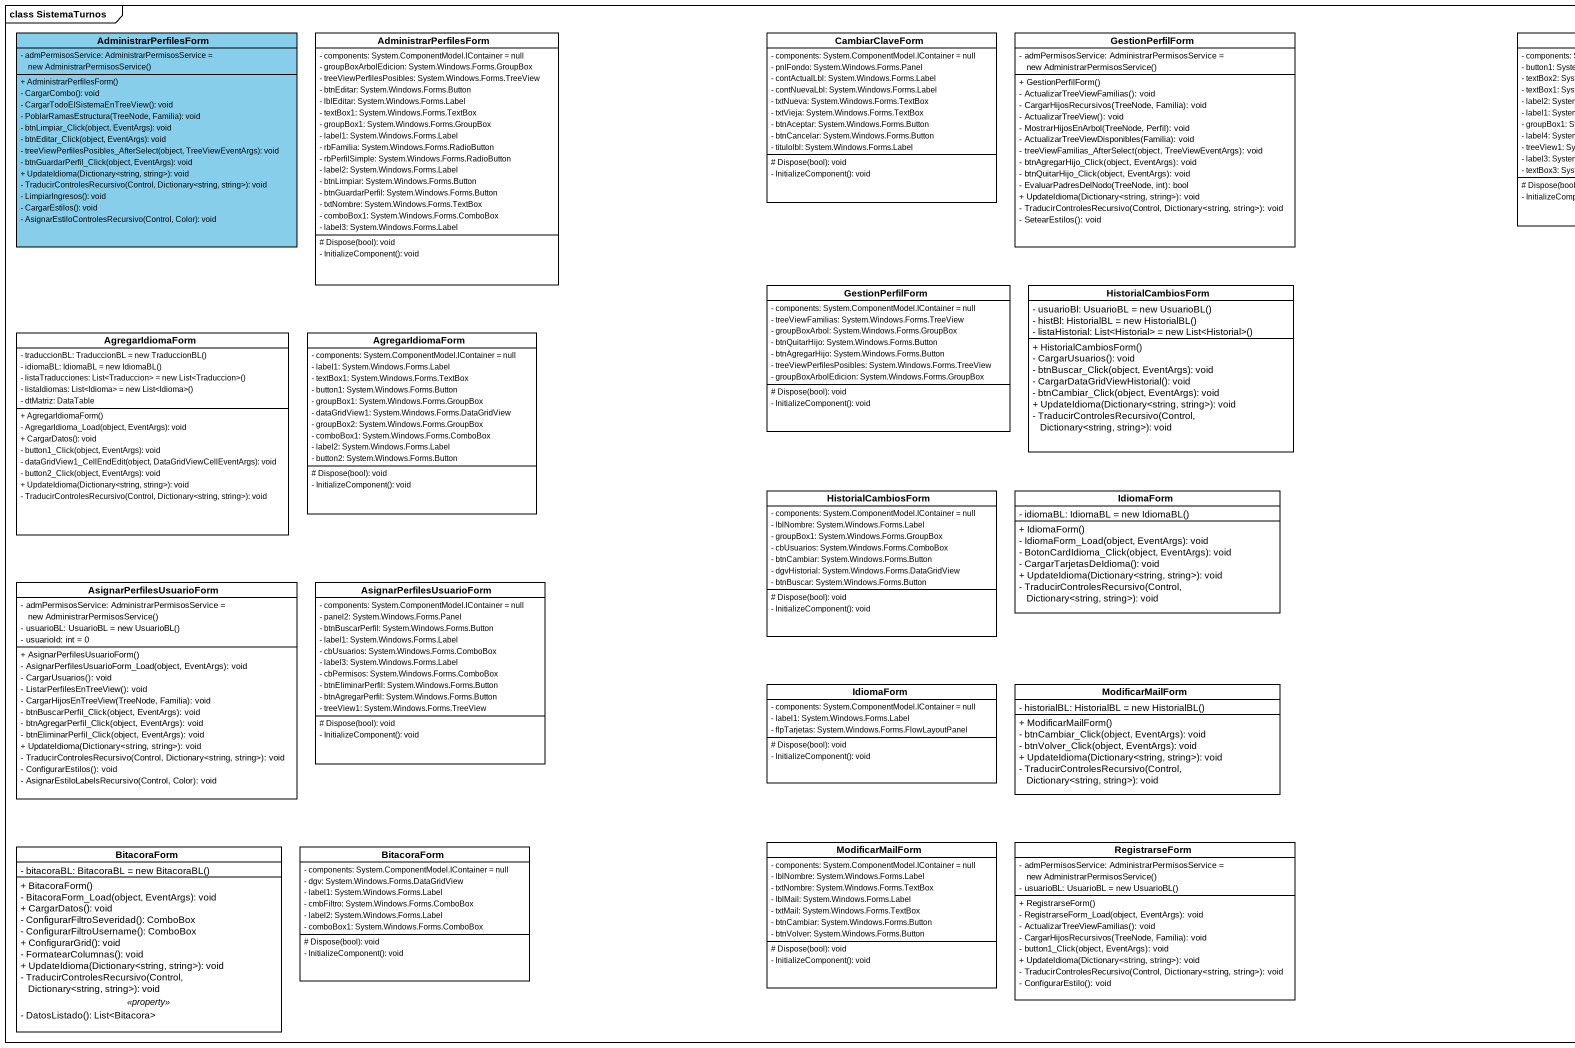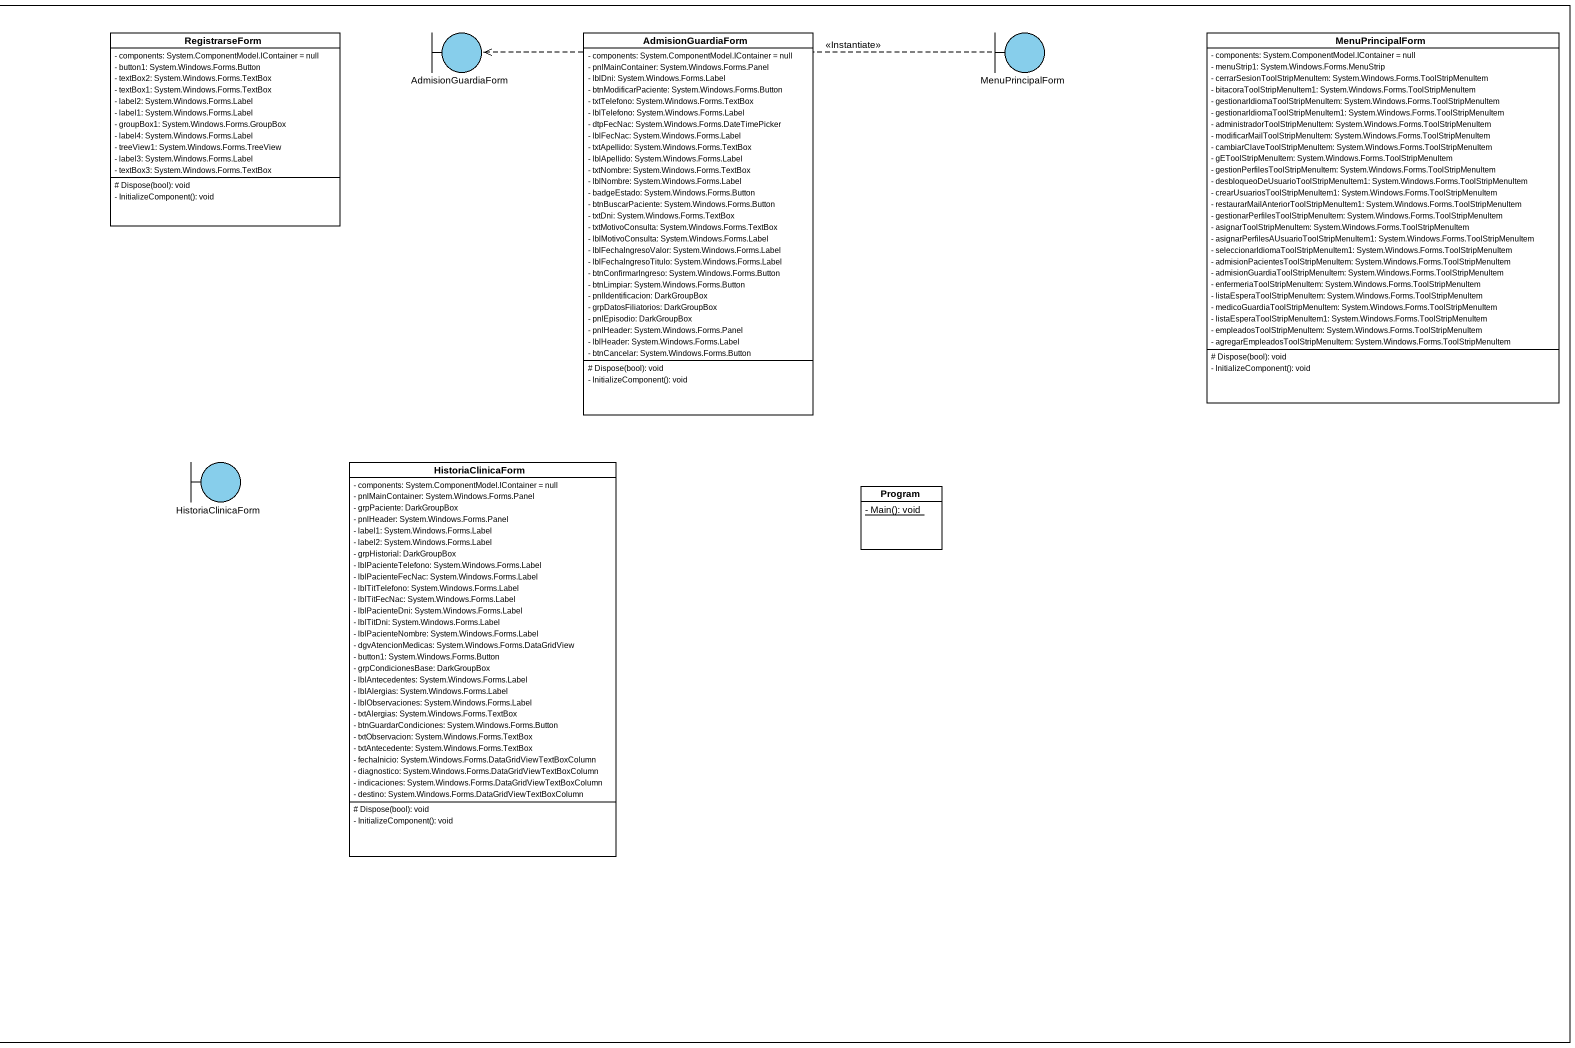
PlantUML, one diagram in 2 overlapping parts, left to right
@startuml
mainframe class SistemaTurnos
allowmixing
hide circle
hide empty members
skinparam classAttributeIconSize 0
class AdministrarPerfilesForm #87CEEB {
  {field} - admPermisosService: AdministrarPermisosService = new AdministrarPermisosService()
  + AdministrarPerfilesForm()
  - CargarCombo(): void
  - CargarTodoElSistemaEnTreeView(): void
  - PoblarRamasEstructura(TreeNode, Familia): void
  - btnLimpiar_Click(object, EventArgs): void
  - btnEditar_Click(object, EventArgs): void
  - treeViewPerfilesPosibles_AfterSelect(object, TreeViewEventArgs): void
  - btnGuardarPerfil_Click(object, EventArgs): void
  + UpdateIdioma(Dictionary<string, string>): void
  - TraducirControlesRecursivo(Control, Dictionary<string, string>): void
  - LimpiarIngresos(): void
  - CargarEstilos(): void
  - AsignarEstiloControlesRecursivo(Control, Color): void
}
class "AdministrarPerfilesForm" as AdministrarPerfilesForm_2 {
  - components: System.ComponentModel.IContainer = null
  - groupBoxArbolEdicion: System.Windows.Forms.GroupBox
  - treeViewPerfilesPosibles: System.Windows.Forms.TreeView
  - btnEditar: System.Windows.Forms.Button
  - lblEditar: System.Windows.Forms.Label
  - textBox1: System.Windows.Forms.TextBox
  - groupBox1: System.Windows.Forms.GroupBox
  - label1: System.Windows.Forms.Label
  - rbFamilia: System.Windows.Forms.RadioButton
  - rbPerfilSimple: System.Windows.Forms.RadioButton
  - label2: System.Windows.Forms.Label
  - btnLimpiar: System.Windows.Forms.Button
  - btnGuardarPerfil: System.Windows.Forms.Button
  - txtNombre: System.Windows.Forms.TextBox
  - comboBox1: System.Windows.Forms.ComboBox
  - label3: System.Windows.Forms.Label
  # Dispose(bool): void
  - InitializeComponent(): void
}
class CambiarClaveForm {
  - components: System.ComponentModel.IContainer = null
  - pnlFondo: System.Windows.Forms.Panel
  - contActualLbl: System.Windows.Forms.Label
  - contNuevaLbl: System.Windows.Forms.Label
  - txtNueva: System.Windows.Forms.TextBox
  - txtVieja: System.Windows.Forms.TextBox
  - btnAceptar: System.Windows.Forms.Button
  - btnCancelar: System.Windows.Forms.Button
  - titulolbl: System.Windows.Forms.Label
  # Dispose(bool): void
  - InitializeComponent(): void
}
class GestionPerfilForm {
  {field} - admPermisosService: AdministrarPermisosService = new AdministrarPermisosService()
  + GestionPerfilForm()
  - ActualizarTreeViewFamilias(): void
  - CargarHijosRecursivos(TreeNode, Familia): void
  - ActualizarTreeView(): void
  - MostrarHijosEnArbol(TreeNode, Perfil): void
  - ActualizarTreeViewDisponibles(Familia): void
  - treeViewFamilias_AfterSelect(object, TreeViewEventArgs): void
  - btnAgregarHijo_Click(object, EventArgs): void
  - btnQuitarHijo_Click(object, EventArgs): void
  - EvaluarPadresDelNodo(TreeNode, int): bool
  + UpdateIdioma(Dictionary<string, string>): void
  - TraducirControlesRecursivo(Control, Dictionary<string, string>): void
  - SetearEstilos(): void
}
class RegistrarseForm {
  - components: System.ComponentModel.IContainer = null
  - button1: System.Windows.Forms.Button
  - textBox2: System.Windows.Forms.TextBox
  - textBox1: System.Windows.Forms.TextBox
  - label2: System.Windows.Forms.Label
  - label1: System.Windows.Forms.Label
  - groupBox1: System.Windows.Forms.GroupBox
  - label4: System.Windows.Forms.Label
  - treeView1: System.Windows.Forms.TreeView
  - label3: System.Windows.Forms.Label
  - textBox3: System.Windows.Forms.TextBox
  # Dispose(bool): void
  - InitializeComponent(): void
}
boundary AdmisionGuardiaForm #87CEEB
class "AdmisionGuardiaForm" as AdmisionGuardiaForm_2 {
  - components: System.ComponentModel.IContainer = null
  - pnlMainContainer: System.Windows.Forms.Panel
  - lblDni: System.Windows.Forms.Label
  - btnModificarPaciente: System.Windows.Forms.Button
  - txtTelefono: System.Windows.Forms.TextBox
  - lblTelefono: System.Windows.Forms.Label
  - dtpFecNac: System.Windows.Forms.DateTimePicker
  - lblFecNac: System.Windows.Forms.Label
  - txtApellido: System.Windows.Forms.TextBox
  - lblApellido: System.Windows.Forms.Label
  - txtNombre: System.Windows.Forms.TextBox
  - lblNombre: System.Windows.Forms.Label
  - badgeEstado: System.Windows.Forms.Button
  - btnBuscarPaciente: System.Windows.Forms.Button
  - txtDni: System.Windows.Forms.TextBox
  - txtMotivoConsulta: System.Windows.Forms.TextBox
  - lblMotivoConsulta: System.Windows.Forms.Label
  - lblFechaIngresoValor: System.Windows.Forms.Label
  - lblFechaIngresoTitulo: System.Windows.Forms.Label
  - btnConfirmarIngreso: System.Windows.Forms.Button
  - btnLimpiar: System.Windows.Forms.Button
  - pnlIdentificacion: DarkGroupBox
  - grpDatosFiliatorios: DarkGroupBox
  - pnlEpisodio: DarkGroupBox
  - pnlHeader: System.Windows.Forms.Panel
  - lblHeader: System.Windows.Forms.Label
  - btnCancelar: System.Windows.Forms.Button
  # Dispose(bool): void
  - InitializeComponent(): void
}
boundary MenuPrincipalForm #87CEEB
class "MenuPrincipalForm" as MenuPrincipalForm_2 {
  - components: System.ComponentModel.IContainer = null
  - menuStrip1: System.Windows.Forms.MenuStrip
  - cerrarSesionToolStripMenuItem: System.Windows.Forms.ToolStripMenuItem
  - bitacoraToolStripMenuItem1: System.Windows.Forms.ToolStripMenuItem
  - gestionarIdiomaToolStripMenuItem: System.Windows.Forms.ToolStripMenuItem
  - gestionarIdiomaToolStripMenuItem1: System.Windows.Forms.ToolStripMenuItem
  - administradorToolStripMenuItem: System.Windows.Forms.ToolStripMenuItem
  - modificarMailToolStripMenuItem: System.Windows.Forms.ToolStripMenuItem
  - cambiarClaveToolStripMenuItem: System.Windows.Forms.ToolStripMenuItem
  - gEToolStripMenuItem: System.Windows.Forms.ToolStripMenuItem
  - gestionPerfilesToolStripMenuItem: System.Windows.Forms.ToolStripMenuItem
  - desbloqueoDeUsuarioToolStripMenuItem1: System.Windows.Forms.ToolStripMenuItem
  - crearUsuariosToolStripMenuItem1: System.Windows.Forms.ToolStripMenuItem
  - restaurarMailAnteriorToolStripMenuItem1: System.Windows.Forms.ToolStripMenuItem
  - gestionarPerfilesToolStripMenuItem: System.Windows.Forms.ToolStripMenuItem
  - asignarToolStripMenuItem: System.Windows.Forms.ToolStripMenuItem
  - asignarPerfilesAUsuarioToolStripMenuItem1: System.Windows.Forms.ToolStripMenuItem
  - seleccionarIdiomaToolStripMenuItem1: System.Windows.Forms.ToolStripMenuItem
  - admisionPacientesToolStripMenuItem: System.Windows.Forms.ToolStripMenuItem
  - admisionGuardiaToolStripMenuItem: System.Windows.Forms.ToolStripMenuItem
  - enfermeriaToolStripMenuItem: System.Windows.Forms.ToolStripMenuItem
  - listaEsperaToolStripMenuItem: System.Windows.Forms.ToolStripMenuItem
  - medicoGuardiaToolStripMenuItem: System.Windows.Forms.ToolStripMenuItem
  - listaEsperaToolStripMenuItem1: System.Windows.Forms.ToolStripMenuItem
  - empleadosToolStripMenuItem: System.Windows.Forms.ToolStripMenuItem
  - agregarEmpleadosToolStripMenuItem: System.Windows.Forms.ToolStripMenuItem
  # Dispose(bool): void
  - InitializeComponent(): void
}
class "GestionPerfilForm" as GestionPerfilForm_2 {
  - components: System.ComponentModel.IContainer = null
  - treeViewFamilias: System.Windows.Forms.TreeView
  - groupBoxArbol: System.Windows.Forms.GroupBox
  - btnQuitarHijo: System.Windows.Forms.Button
  - btnAgregarHijo: System.Windows.Forms.Button
  - treeViewPerfilesPosibles: System.Windows.Forms.TreeView
  - groupBoxArbolEdicion: System.Windows.Forms.GroupBox
  # Dispose(bool): void
  - InitializeComponent(): void
}
class HistorialCambiosForm {
  {field} - usuarioBl: UsuarioBL = new UsuarioBL()
  {field} - histBl: HistorialBL = new HistorialBL()
  {field} - listaHistorial: List<Historial> = new List<Historial>()
  + HistorialCambiosForm()
  - CargarUsuarios(): void
  - btnBuscar_Click(object, EventArgs): void
  - CargarDataGridViewHistorial(): void
  - btnCambiar_Click(object, EventArgs): void
  + UpdateIdioma(Dictionary<string, string>): void
  - TraducirControlesRecursivo(Control, Dictionary<string, string>): void
}
class AgregarIdiomaForm {
  {field} - traduccionBL: TraduccionBL = new TraduccionBL()
  {field} - idiomaBL: IdiomaBL = new IdiomaBL()
  {field} - listaTraducciones: List<Traduccion> = new List<Traduccion>()
  {field} - listaIdiomas: List<Idioma> = new List<Idioma>()
  - dtMatriz: DataTable
  + AgregarIdiomaForm()
  - AgregarIdioma_Load(object, EventArgs): void
  + CargarDatos(): void
  - button1_Click(object, EventArgs): void
  - dataGridView1_CellEndEdit(object, DataGridViewCellEventArgs): void
  - button2_Click(object, EventArgs): void
  + UpdateIdioma(Dictionary<string, string>): void
  - TraducirControlesRecursivo(Control, Dictionary<string, string>): void
}
class "AgregarIdiomaForm" as AgregarIdiomaForm_2 {
  - components: System.ComponentModel.IContainer = null
  - label1: System.Windows.Forms.Label
  - textBox1: System.Windows.Forms.TextBox
  - button1: System.Windows.Forms.Button
  - groupBox1: System.Windows.Forms.GroupBox
  - dataGridView1: System.Windows.Forms.DataGridView
  - groupBox2: System.Windows.Forms.GroupBox
  - comboBox1: System.Windows.Forms.ComboBox
  - label2: System.Windows.Forms.Label
  - button2: System.Windows.Forms.Button
  # Dispose(bool): void
  - InitializeComponent(): void
}
boundary HistoriaClinicaForm #87CEEB
class "HistoriaClinicaForm" as HistoriaClinicaForm_2 {
  - components: System.ComponentModel.IContainer = null
  - pnlMainContainer: System.Windows.Forms.Panel
  - grpPaciente: DarkGroupBox
  - pnlHeader: System.Windows.Forms.Panel
  - label1: System.Windows.Forms.Label
  - label2: System.Windows.Forms.Label
  - grpHistorial: DarkGroupBox
  - lblPacienteTelefono: System.Windows.Forms.Label
  - lblPacienteFecNac: System.Windows.Forms.Label
  - lblTitTelefono: System.Windows.Forms.Label
  - lblTitFecNac: System.Windows.Forms.Label
  - lblPacienteDni: System.Windows.Forms.Label
  - lblTitDni: System.Windows.Forms.Label
  - lblPacienteNombre: System.Windows.Forms.Label
  - dgvAtencionMedicas: System.Windows.Forms.DataGridView
  - button1: System.Windows.Forms.Button
  - grpCondicionesBase: DarkGroupBox
  - lblAntecedentes: System.Windows.Forms.Label
  - lblAlergias: System.Windows.Forms.Label
  - lblObservaciones: System.Windows.Forms.Label
  - txtAlergias: System.Windows.Forms.TextBox
  - btnGuardarCondiciones: System.Windows.Forms.Button
  - txtObservacion: System.Windows.Forms.TextBox
  - txtAntecedente: System.Windows.Forms.TextBox
  - fechaInicio: System.Windows.Forms.DataGridViewTextBoxColumn
  - diagnostico: System.Windows.Forms.DataGridViewTextBoxColumn
  - indicaciones: System.Windows.Forms.DataGridViewTextBoxColumn
  - destino: System.Windows.Forms.DataGridViewTextBoxColumn
  # Dispose(bool): void
  - InitializeComponent(): void
}
class "HistorialCambiosForm" as HistorialCambiosForm_2 {
  - components: System.ComponentModel.IContainer = null
  - lblNombre: System.Windows.Forms.Label
  - groupBox1: System.Windows.Forms.GroupBox
  - cbUsuarios: System.Windows.Forms.ComboBox
  - btnCambiar: System.Windows.Forms.Button
  - dgvHistorial: System.Windows.Forms.DataGridView
  - btnBuscar: System.Windows.Forms.Button
  # Dispose(bool): void
  - InitializeComponent(): void
}
class IdiomaForm {
  {field} - idiomaBL: IdiomaBL = new IdiomaBL()
  + IdiomaForm()
  - IdiomaForm_Load(object, EventArgs): void
  - BotonCardIdioma_Click(object, EventArgs): void
  - CargarTarjetasDeIdioma(): void
  + UpdateIdioma(Dictionary<string, string>): void
  - TraducirControlesRecursivo(Control, Dictionary<string, string>): void
}
class Program {
  {static} - Main(): void
}
class AsignarPerfilesUsuarioForm {
  {field} - admPermisosService: AdministrarPermisosService = new AdministrarPermisosService()
  {field} - usuarioBL: UsuarioBL = new UsuarioBL()
  - usuarioId: int = 0
  + AsignarPerfilesUsuarioForm()
  - AsignarPerfilesUsuarioForm_Load(object, EventArgs): void
  - CargarUsuarios(): void
  - ListarPerfilesEnTreeView(): void
  - CargarHijosEnTreeView(TreeNode, Familia): void
  - btnBuscarPerfil_Click(object, EventArgs): void
  - btnAgregarPerfil_Click(object, EventArgs): void
  - btnEliminarPerfil_Click(object, EventArgs): void
  + UpdateIdioma(Dictionary<string, string>): void
  - TraducirControlesRecursivo(Control, Dictionary<string, string>): void
  - ConfigurarEstilos(): void
  - AsignarEstiloLabelsRecursivo(Control, Color): void
}
class "AsignarPerfilesUsuarioForm" as AsignarPerfilesUsuarioForm_2 {
  - components: System.ComponentModel.IContainer = null
  - panel2: System.Windows.Forms.Panel
  - btnBuscarPerfil: System.Windows.Forms.Button
  - label1: System.Windows.Forms.Label
  - cbUsuarios: System.Windows.Forms.ComboBox
  - label3: System.Windows.Forms.Label
  - cbPermisos: System.Windows.Forms.ComboBox
  - btnEliminarPerfil: System.Windows.Forms.Button
  - btnAgregarPerfil: System.Windows.Forms.Button
  - treeView1: System.Windows.Forms.TreeView
  # Dispose(bool): void
  - InitializeComponent(): void
}
class "IdiomaForm" as IdiomaForm_2 {
  - components: System.ComponentModel.IContainer = null
  - label1: System.Windows.Forms.Label
  - flpTarjetas: System.Windows.Forms.FlowLayoutPanel
  # Dispose(bool): void
  - InitializeComponent(): void
}
class ModificarMailForm {
  {field} - historialBL: HistorialBL = new HistorialBL()
  + ModificarMailForm()
  - btnCambiar_Click(object, EventArgs): void
  - btnVolver_Click(object, EventArgs): void
  + UpdateIdioma(Dictionary<string, string>): void
  - TraducirControlesRecursivo(Control, Dictionary<string, string>): void
}
class "ModificarMailForm" as ModificarMailForm_2 {
  - components: System.ComponentModel.IContainer = null
  - lblNombre: System.Windows.Forms.Label
  - txtNombre: System.Windows.Forms.TextBox
  - lblMail: System.Windows.Forms.Label
  - txtMail: System.Windows.Forms.TextBox
  - btnCambiar: System.Windows.Forms.Button
  - btnVolver: System.Windows.Forms.Button
  # Dispose(bool): void
  - InitializeComponent(): void
}
class "RegistrarseForm" as RegistrarseForm_2 {
  {field} - admPermisosService: AdministrarPermisosService = new AdministrarPermisosService()
  {field} - usuarioBL: UsuarioBL = new UsuarioBL()
  + RegistrarseForm()
  - RegistrarseForm_Load(object, EventArgs): void
  - ActualizarTreeViewFamilias(): void
  - CargarHijosRecursivos(TreeNode, Familia): void
  - button1_Click(object, EventArgs): void
  + UpdateIdioma(Dictionary<string, string>): void
  - TraducirControlesRecursivo(Control, Dictionary<string, string>): void
  - ConfigurarEstilo(): void
}
class BitacoraForm {
  {field} - bitacoraBL: BitacoraBL = new BitacoraBL()
  --
  + BitacoraForm()
  - BitacoraForm_Load(object, EventArgs): void
  + CargarDatos(): void
  - ConfigurarFiltroSeveridad(): ComboBox
  - ConfigurarFiltroUsername(): ComboBox
  + ConfigurarGrid(): void
  - FormatearColumnas(): void
  + UpdateIdioma(Dictionary<string, string>): void
  - TraducirControlesRecursivo(Control, Dictionary<string, string>): void
  .. <<property>> ..
  - DatosListado(): List<Bitacora>
}
class "BitacoraForm" as BitacoraForm_2 {
  - components: System.ComponentModel.IContainer = null
  - dgv: System.Windows.Forms.DataGridView
  - label1: System.Windows.Forms.Label
  - cmbFiltro: System.Windows.Forms.ComboBox
  - label2: System.Windows.Forms.Label
  - comboBox1: System.Windows.Forms.ComboBox
  # Dispose(bool): void
  - InitializeComponent(): void
}
MenuPrincipalForm .left.> AdmisionGuardiaForm : <<Instantiate>>
@enduml
